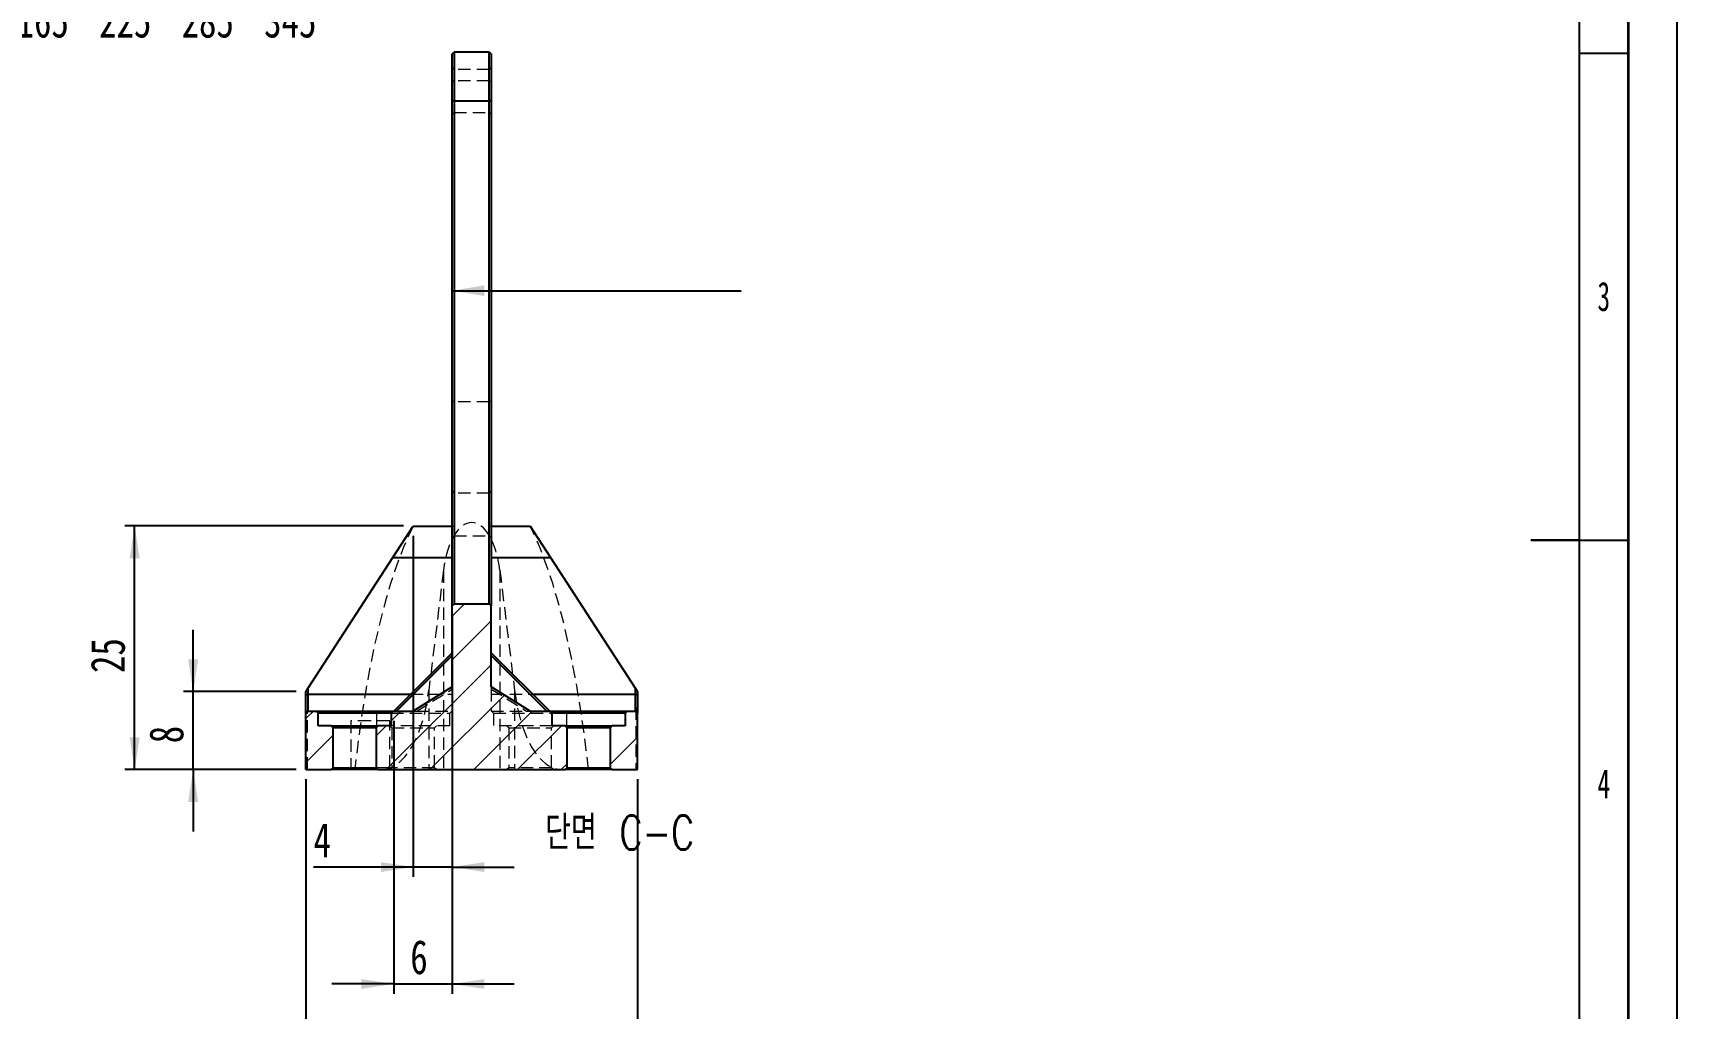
# Model space of a CAD drawing. Header units: millimetres. Extents: x 0 to 420, y 1 to 298.
# Drawn here: x 251.4 to 420, y 101.5 to 201.6 of the extents above; entities that cross this region are included whole.
import ezdxf

# ---------------------------------------------------------------- set-up
doc = ezdxf.new("R2010")
doc.units = ezdxf.units.MM
doc.header["$PDSIZE"] = -1
doc.linetypes.add('HIDDEN', pattern=[1.905, 1.27, -0.635])
for name, color, linetype in [('SLD-0', 179, 'Continuous'), ('레이어10', 30, 'Continuous'), ('절단면', 230, 'Continuous'), ('치수선', 104, 'Continuous')]:
    doc.layers.add(name, color=color, linetype=linetype)
doc.layers.add('도면층1', color=4, linetype='Continuous', lineweight=35)
doc.layers.add('도면층2', color=3, linetype='Continuous', lineweight=25)
doc.styles.add('SLDTEXTSTYLE0', font='TXT', dxfattribs={"width": 0.75})
doc.styles.add('SLDTEXTSTYLE6', font='TXT', dxfattribs={"width": 0.75, "bigfont": 'bigfont'})
doc.styles.add('SLDTEXTSTYLE7', font='TXT', dxfattribs={"width": 0.638186})
doc.dimstyles.new('SLDDIMSTYLE0', dxfattribs={"dimtxt": 3.5, "dimasz": 3.302, "dimexe": 0, "dimexo": 0.0625, "dimgap": 0.875, "dimtad": 1, "dimdec": 3, "dimrnd": 1e-09, "dimzin": 12, "dimdsep": 46, "dimtxsty": 'SLDTEXTSTYLE0', "dimsah": 1, "dimcen": 0.09, "dimadec": 0, "dimazin": 3, "dimtfac": 1, "dimtdec": 3, "dimtofl": 0, "dimtmove": 0, "dimatfit": 3, "dimfxl": 1, "dimfrac": 2, "dimtolj": 1, "dimtzin": 12, "dimarcsym": 0})
doc.dimstyles.new('SLDDIMSTYLE2', dxfattribs={"dimtxt": 3.5, "dimasz": 3.302, "dimexe": 0, "dimexo": 0.0625, "dimgap": 0.875, "dimtad": 1, "dimdec": 3, "dimrnd": 1e-09, "dimzin": 12, "dimdsep": 46, "dimtxsty": 'SLDTEXTSTYLE0', "dimsah": 1, "dimcen": 0.09, "dimadec": 0, "dimazin": 3, "dimtfac": 1, "dimtdec": 3, "dimtmove": 0, "dimatfit": 0, "dimfxl": 1, "dimfrac": 2, "dimtolj": 1, "dimtzin": 12, "dimarcsym": 0})
doc.dimstyles.new('SLDDIMSTYLE4', dxfattribs={"dimtxt": 3.5, "dimasz": 3.302, "dimexe": 0, "dimexo": 0.0625, "dimgap": 0.875, "dimtad": 0, "dimtih": 1, "dimtoh": 1, "dimdec": 3, "dimrnd": 1e-09, "dimzin": 12, "dimdsep": 46, "dimtxsty": 'SLDTEXTSTYLE0', "dimblk1": 'NONE', "dimsah": 1, "dimcen": 0, "dimadec": 0, "dimazin": 3, "dimtfac": 1, "dimtdec": 3, "dimtmove": 0, "dimatfit": 3, "dimldrblk": 'NONE', "dimfxl": 1, "dimfrac": 2, "dimtolj": 1, "dimtzin": 12, "dimarcsym": 0})
doc.dimstyles.new('SLDDIMSTYLE7', dxfattribs={"dimtxt": 0.18, "dimasz": 3.302, "dimexe": 0, "dimexo": 0.0625, "dimgap": 0, "dimtad": 0, "dimtih": 1, "dimtoh": 1, "dimdec": 0, "dimrnd": 1e-09, "dimzin": 0, "dimdsep": 46, "dimtxsty": 'Standard', "dimsah": 1, "dimcen": 0.09, "dimadec": 0, "dimazin": 0, "dimtfac": 3.302, "dimtdec": 0, "dimtofl": 0, "dimtmove": 0, "dimatfit": 3, "dimfxl": 1, "dimfrac": 2, "dimtolj": 1, "dimtzin": 0, "dimarcsym": 0})

# ---------------------------------------------------------------- blocks, each defined once
blk = doc.blocks.new('_D_8')
at = {"layer": 'Defpoints', "color": 0, "transparency": 16777216}
for p in [(230.56, 174.43), (229.37, 170.19)]:
    blk.add_point(p, dxfattribs=at)
at = {"layer": '치수선', "color": 0, "lineweight": -2, "transparency": 16777216}
for p, q in [((240.15, 208.68), (231.45, 177.61)), ((243.45, 208.68), (240.15, 208.68)), ((229.37, 170.19), (230.56, 174.43))]:
    blk.add_line(p, q, dxfattribs=at)
at = {"layer": '치수선', "color": 0, "transparency": 16777216}
blk.add_solid([(230.92, 177.76), (231.98, 177.46), (230.56, 174.43)], dxfattribs=at)
at = {"layer": '치수선', "color": 0, "transparency": 16777216, "insert": (244.33, 216.26), "char_height": 3.5, "attachment_point": 1, "style": 'SLDTEXTSTYLE0'}
blk.add_mtext('\\A1;4 x ∅4.4 Hole \\PTHRU\\PAT 165%%D 225%%D 285%%D 345%%D', dxfattribs=at)
blk = doc.blocks.new('_None')
blk = doc.blocks.new('_D_23')
at = {"layer": '레이어10', "transparency": 16777216}
for p, q in [((279.37, 124.96), (279.37, 90.96)), ((313.37, 124.96), (313.37, 90.96)), ((279.37, 91.96), (313.37, 91.96))]:
    blk.add_line(p, q, dxfattribs=at)
for points in [[(279.37, 91.96), (282.67, 91.45), (282.67, 92.46)], [(313.37, 91.96), (310.06, 92.46), (310.06, 91.45)]]:
    blk.add_solid(points, dxfattribs=at)
at = {"layer": '레이어10', "transparency": 16777216, "insert": (293.78, 96.47), "char_height": 3.5, "attachment_point": 1, "style": 'SLDTEXTSTYLE0'}
blk.add_mtext('34', dxfattribs=at)
blk = doc.blocks.new('_D_24')
at = {"layer": '치수선', "transparency": 16777216}
for p, q in [((290.37, 149.96), (290.37, 114.96)), ((294.37, 141.76), (294.37, 114.96)), ((290.37, 115.96), (280.14, 115.96)), ((294.37, 115.96), (290.37, 115.96)), ((294.37, 115.96), (300.72, 115.96))]:
    blk.add_line(p, q, dxfattribs=at)
for points in [[(290.37, 115.96), (287.06, 116.46), (287.06, 115.45)], [(294.37, 115.96), (297.67, 115.45), (297.67, 116.46)]]:
    blk.add_solid(points, dxfattribs=at)
at = {"layer": '치수선', "transparency": 16777216, "insert": (280.14, 120.47), "char_height": 3.5, "attachment_point": 1, "style": 'SLDTEXTSTYLE0'}
blk.add_mtext('4', dxfattribs=at)
blk = doc.blocks.new('_D_25')
at = {"layer": '치수선', "transparency": 16777216}
for p, q in [((267.8, 133.96), (267.8, 140.31)), ((278.37, 133.96), (266.8, 133.96)), ((267.8, 125.96), (267.8, 133.96)), ((278.37, 125.96), (266.8, 125.96)), ((267.8, 125.96), (267.8, 119.61))]:
    blk.add_line(p, q, dxfattribs=at)
for points in [[(267.8, 133.96), (268.31, 137.26), (267.29, 137.26)], [(267.8, 125.96), (267.29, 122.65), (268.31, 122.65)]]:
    blk.add_solid(points, dxfattribs=at)
at = {"layer": '치수선', "transparency": 16777216, "insert": (263.29, 128.66), "char_height": 3.5, "attachment_point": 1, "rotation": 90, "style": 'SLDTEXTSTYLE0'}
blk.add_mtext('8', dxfattribs=at)
blk = doc.blocks.new('_D_26')
at = {"layer": '치수선', "transparency": 16777216}
for p, q in [((289.37, 150.96), (260.8, 150.96)), ((261.8, 125.96), (261.8, 150.96)), ((278.37, 125.96), (260.8, 125.96))]:
    blk.add_line(p, q, dxfattribs=at)
for points in [[(261.8, 150.96), (261.29, 147.65), (262.31, 147.65)], [(261.8, 125.96), (262.31, 129.26), (261.29, 129.26)]]:
    blk.add_solid(points, dxfattribs=at)
at = {"layer": '치수선', "transparency": 16777216, "insert": (257.29, 135.87), "char_height": 3.5, "attachment_point": 1, "rotation": 90, "style": 'SLDTEXTSTYLE0'}
blk.add_mtext('25', dxfattribs=at)
blk = doc.blocks.new('_D_27')
at = {"layer": '치수선', "transparency": 16777216}
for p, q in [((294.37, 133.22), (294.37, 102.96)), ((288.37, 130.96), (288.37, 102.96)), ((288.37, 103.96), (282.02, 103.96)), ((288.37, 103.96), (294.37, 103.96)), ((294.37, 103.96), (300.72, 103.96))]:
    blk.add_line(p, q, dxfattribs=at)
for points in [[(288.37, 103.96), (285.06, 104.46), (285.06, 103.45)], [(294.37, 103.96), (297.67, 103.45), (297.67, 104.46)]]:
    blk.add_solid(points, dxfattribs=at)
at = {"layer": '치수선', "transparency": 16777216, "insert": (290.07, 108.47), "char_height": 3.5, "attachment_point": 1, "style": 'SLDTEXTSTYLE0'}
blk.add_mtext('6', dxfattribs=at)

msp = doc.modelspace()

# ---------------------------------------------------------------- hatches: boundary and pattern name
at = {"layer": '절단면', "linetype": 'Continuous', "lineweight": 18}
h = msp.add_hatch(dxfattribs=at)
h.set_pattern_fill('ANSI31', color=256, angle=3e-322, style=0)
h.paths.add_polyline_path([(286.76521, 130.45558), (286.56521, 130.25558), (286.56521, 126.15558), (286.76521, 125.95558), (305.96521, 125.95558), (306.16521, 126.15558), (306.16521, 130.25558), (305.96521, 130.45558), (304.61521, 130.45558), (304.61521, 131.75558), (304.41521, 131.95558), (302.36521, 131.95558), (298.36521, 134.45558), (298.36521, 142.75558), (298.16521, 142.95558), (294.56521, 142.95558), (294.36521, 142.75558), (294.36521, 134.45558), (290.36521, 131.95558), (288.31521, 131.95558), (288.11521, 131.75558), (288.11521, 130.45558)], flags=0)
h = msp.add_hatch(dxfattribs=at)
h.set_pattern_fill('ANSI31', color=256, angle=3e-322, style=0)
h.paths.add_polyline_path([(279.36521, 131.75558), (279.36521, 125.95558), (281.96521, 125.95558), (282.16521, 126.15558), (282.16521, 130.25558), (281.96521, 130.45558), (280.61521, 130.45558), (280.61521, 131.75558), (280.41521, 131.95558), (279.56521, 131.95558)], flags=0)
h = msp.add_hatch(dxfattribs=at)
h.set_pattern_fill('ANSI31', color=256, angle=3e-322, style=0)
h.paths.add_polyline_path([(310.56521, 126.15558), (310.76521, 125.95558), (313.36521, 125.95558), (313.36521, 131.75558), (313.16521, 131.95558), (312.31521, 131.95558), (312.11521, 131.75558), (312.11521, 130.45558), (310.76521, 130.45558), (310.56521, 130.25558)], flags=0)

# ---------------------------------------------------------------- linework, layer by layer
at = {"color": 7, "linetype": 'Continuous', "lineweight": 25}
for p, q in [((294.56521, 199.60244), (294.36521, 199.40244)), ((294.36521, 194.61893), (294.36521, 199.40244)), ((298.16521, 199.60244), (294.56521, 199.60244)), ((294.56521, 199.60244), (294.56521, 194.56716)), ((298.36521, 199.40244), (298.16521, 199.60244)), ((298.16521, 194.56716), (298.16521, 199.60244)), ((298.36521, 199.40244), (298.36521, 194.61893)), ((294.56521, 194.56716), (294.36521, 194.61893)), ((294.36521, 142.75558), (294.36521, 194.61893)), ((298.16521, 194.56716), (294.56521, 194.56716)), ((294.56521, 194.56716), (294.56521, 142.95558)), ((298.16521, 194.56716), (298.36521, 194.61893)), ((298.16521, 142.95558), (298.16521, 194.56716)), ((298.36521, 194.61893), (298.36521, 142.75558)), ((288.26522, 147.71014), (290.36521, 150.95558)), ((290.36521, 150.95558), (294.36521, 150.95558)), ((298.36521, 150.95558), (302.36521, 150.95558)), ((302.36521, 150.95558), (304.46521, 147.71014)), ((279.56521, 134.26467), (288.26522, 147.71014)), ((288.26522, 147.71014), (294.36521, 147.71014)), ((298.36521, 147.71014), (304.46521, 147.71014)), ((304.46521, 147.71014), (313.16521, 134.26467)), ((294.36521, 142.75558), (294.56521, 142.95558)), ((294.36521, 134.45558), (294.36521, 142.75558)), ((294.56521, 142.95558), (298.16521, 142.95558)), ((298.16521, 142.95558), (298.36521, 142.75558)), ((298.36521, 134.45558), (298.36521, 142.75558)), ((288.36521, 131.95558), (294.36521, 137.95558)), ((294.36521, 137.67274), (288.64806, 131.95558)), ((298.36521, 137.95558), (304.36521, 131.95558)), ((304.08237, 131.95558), (298.36521, 137.67274)), ((279.36521, 133.95558), (279.56521, 134.26467)), ((279.36521, 133.63392), (279.36521, 133.95558)), ((279.36521, 133.63392), (279.56521, 133.71652)), ((279.36521, 131.75558), (279.36521, 133.63392)), ((279.56521, 134.26467), (279.56521, 133.71652)), ((279.56521, 133.71652), (279.56521, 131.95558)), ((279.56521, 133.71652), (290.12615, 133.71652)), ((294.36521, 134.45558), (290.36521, 131.95558)), ((302.36521, 131.95558), (298.36521, 134.45558)), ((302.60427, 133.71652), (313.16521, 133.71652)), ((313.16521, 133.71652), (313.16521, 134.26467)), ((313.16521, 134.26467), (313.36521, 133.95558)), ((313.16521, 131.95558), (313.16521, 133.71652)), ((313.16521, 133.71652), (313.36521, 133.63392)), ((313.36521, 133.95558), (313.36521, 133.63392)), ((313.36521, 133.63392), (313.36521, 131.75558)), ((279.36521, 131.75558), (279.56521, 131.95558)), ((279.36521, 125.95558), (279.36521, 131.75558)), ((279.56521, 131.95558), (280.41521, 131.95558)), ((280.41521, 131.95558), (280.61521, 131.75558)), ((280.41521, 131.95558), (288.31521, 131.95558)), ((288.11521, 131.75558), (280.61521, 131.75558)), ((280.61521, 130.45558), (280.61521, 131.75558)), ((288.11521, 131.75558), (288.31521, 131.95558)), ((288.11521, 131.75558), (288.11521, 130.45558)), ((288.31521, 131.95558), (290.36521, 131.95558)), ((302.36521, 131.95558), (304.41521, 131.95558)), ((304.41521, 131.95558), (304.61521, 131.75558)), ((304.41521, 131.95558), (312.31521, 131.95558)), ((312.11521, 131.75558), (304.61521, 131.75558)), ((304.61521, 130.45558), (304.61521, 131.75558)), ((312.11521, 131.75558), (312.31521, 131.95558)), ((312.11521, 131.75558), (312.11521, 130.45558)), ((312.31521, 131.95558), (313.16521, 131.95558)), ((313.16521, 131.95558), (313.36521, 131.75558)), ((313.36521, 125.95558), (313.36521, 131.75558)), ((281.96521, 130.45558), (280.61521, 130.45558)), ((281.96521, 130.45558), (282.16521, 130.25558)), ((281.96521, 130.45558), (286.76521, 130.45558)), ((286.56521, 130.25558), (282.16521, 130.25558)), ((282.16521, 126.15558), (282.16521, 130.25558)), ((286.56521, 130.25558), (286.76521, 130.45558)), ((286.56521, 130.25558), (286.56521, 126.15558)), ((288.11521, 130.45558), (286.76521, 130.45558)), ((305.96521, 130.45558), (304.61521, 130.45558)), ((305.96521, 130.45558), (306.16521, 130.25558)), ((305.96521, 130.45558), (310.76521, 130.45558)), ((310.56521, 130.25558), (306.16521, 130.25558)), ((306.16521, 126.15558), (306.16521, 130.25558)), ((310.56521, 130.25558), (310.76521, 130.45558)), ((310.56521, 130.25558), (310.56521, 126.15558)), ((312.11521, 130.45558), (310.76521, 130.45558)), ((279.36521, 125.95558), (281.96521, 125.95558)), ((282.16521, 126.15558), (281.96521, 125.95558)), ((286.76521, 125.95558), (281.96521, 125.95558)), ((282.16521, 126.15558), (286.56521, 126.15558)), ((286.76521, 125.95558), (286.56521, 126.15558)), ((286.76521, 125.95558), (305.96521, 125.95558)), ((306.16521, 126.15558), (305.96521, 125.95558)), ((310.76521, 125.95558), (305.96521, 125.95558)), ((306.16521, 126.15558), (310.56521, 126.15558)), ((310.76521, 125.95558), (310.56521, 126.15558)), ((310.76521, 125.95558), (313.36521, 125.95558))]:
    msp.add_line(p, q, dxfattribs=at)
at = {"color": 7, "linetype": 'HIDDEN', "lineweight": 18}
for p, q in [((294.56521, 197.80244), (294.36521, 198.00244)), ((298.16521, 197.80244), (294.56521, 197.80244)), ((298.36521, 198.00244), (298.16521, 197.80244)), ((294.56521, 196.63771), (294.36521, 196.58595)), ((298.16521, 196.63771), (294.56521, 196.63771)), ((298.16521, 196.63771), (298.36521, 196.58595)), ((294.36521, 193.20244), (294.56521, 193.40244)), ((294.56521, 193.40244), (298.16521, 193.40244)), ((298.16521, 193.40244), (298.36521, 193.20244)), ((294.56521, 163.71762), (294.36521, 163.80022)), ((298.16521, 163.71762), (294.56521, 163.71762)), ((298.16521, 163.71762), (298.36521, 163.80022)), ((294.56521, 154.33578), (294.36521, 154.53578)), ((298.16521, 154.33578), (294.56521, 154.33578)), ((298.36521, 154.53578), (298.16521, 154.33578)), ((294.36521, 150.95558), (294.56521, 150.95558)), ((298.16521, 150.95558), (298.36521, 150.95558)), ((294.36521, 149.73578), (294.56521, 149.93578)), ((294.56521, 149.93578), (298.16521, 149.93578)), ((298.16521, 149.93578), (298.36521, 149.73578)), ((293.46744, 146.41048), (291.97481, 134.12722)), ((293.46744, 146.41048), (293.46744, 125.95558)), ((299.26299, 146.41048), (300.75562, 134.12722)), ((299.26299, 146.41048), (299.26299, 125.95558)), ((290.12615, 133.71652), (294.36521, 133.71652)), ((290.74257, 131.95558), (294.36521, 134.21973)), ((291.97481, 134.12722), (291.97481, 125.95558)), ((294.36521, 134.21973), (294.36521, 134.45558)), ((294.36521, 131.95558), (294.36521, 134.21973)), ((298.36521, 134.45558), (298.36521, 134.21973)), ((298.36521, 134.21973), (301.98785, 131.95558)), ((298.36521, 134.21973), (298.36521, 131.95558)), ((298.36521, 133.71652), (302.60427, 133.71652)), ((300.75562, 134.12722), (300.75562, 125.95558)), ((286.41521, 131.95558), (286.61521, 131.75558)), ((286.61521, 131.75558), (286.61521, 130.45558)), ((288.11521, 131.75558), (294.11521, 131.75558)), ((290.36521, 131.95558), (290.74257, 131.95558)), ((290.74257, 131.95558), (294.36521, 131.95558)), ((294.11521, 131.75558), (294.31521, 131.95558)), ((294.11521, 130.45558), (294.11521, 131.75558)), ((298.36521, 131.95558), (301.98785, 131.95558)), ((298.41521, 131.95558), (298.61521, 131.75558)), ((298.61521, 131.75558), (304.61521, 131.75558)), ((298.61521, 131.75558), (298.61521, 130.45558)), ((301.98785, 131.95558), (302.36521, 131.95558)), ((306.11521, 131.75558), (306.31521, 131.95558)), ((306.11521, 130.45558), (306.11521, 131.75558)), ((285.97291, 130.95558), (283.97291, 130.95558)), ((283.97291, 130.95558), (283.97291, 126.15558)), ((287.97291, 130.95558), (285.97291, 130.95558)), ((287.96521, 130.45558), (288.16521, 130.25558)), ((287.97291, 126.15558), (287.97291, 130.95558)), ((290.36521, 130.45558), (288.11521, 130.45558)), ((288.16521, 130.25558), (292.56521, 130.25558)), ((288.16521, 130.25558), (288.16521, 126.15558)), ((294.11521, 130.45558), (290.36521, 130.45558)), ((292.56521, 130.25558), (292.76521, 130.45558)), ((292.56521, 126.15558), (292.56521, 130.25558)), ((302.36521, 130.45558), (298.61521, 130.45558)), ((299.96521, 130.45558), (300.16521, 130.25558)), ((300.16521, 130.25558), (304.56521, 130.25558)), ((300.16521, 130.25558), (300.16521, 126.15558)), ((304.61521, 130.45558), (302.36521, 130.45558)), ((304.56521, 130.25558), (304.76521, 130.45558)), ((304.56521, 126.15558), (304.56521, 130.25558)), ((283.97291, 126.15558), (283.77291, 125.95558)), ((287.97291, 126.15558), (286.56521, 126.15558)), ((288.16521, 126.15558), (287.96521, 125.95558)), ((288.17291, 125.95558), (287.97291, 126.15558)), ((292.56521, 126.15558), (288.16521, 126.15558)), ((292.76521, 125.95558), (292.56521, 126.15558)), ((300.16521, 126.15558), (299.96521, 125.95558)), ((304.56521, 126.15558), (300.16521, 126.15558)), ((304.76521, 125.95558), (304.56521, 126.15558))]:
    msp.add_line(p, q, dxfattribs=at)
for centre, major_axis, ratio, start_param, end_param in [((296.36521, 106.45004), (0, 50.15383), 0.259484268, 0.479163838, 1.171343473), ((296.36521, 144.69836), (0, 6.6151), 0.453507937, 4.974188368, 7.592182246), ((296.36521, 106.45004), (0, 50.15383), 0.259484268, 5.111841834, 5.80402156), ((287.14518, 136.98075), (0, 11.02517), 0.453507937, 3.141592654, 4.450589593), ((305.58525, 136.98075), (0, 11.02517), 0.453507937, 1.832595715, 3.141592654)]:
    msp.add_ellipse(centre, major_axis=major_axis, ratio=ratio, start_param=start_param, end_param=end_param, dxfattribs=at)
for points, knots in [([(279.53077, 125.95558), (279.5323, 126.63301), (279.53542, 128.00942), (279.53981, 130.06885), (279.54405, 132.15196), (279.5467, 133.53602), (279.54804, 134.23814)], [0, 0, 0, 0, 0.246099419, 0.500026741, 0.7463683965, 1, 1, 1, 1]), ([(313.18238, 134.23814), (313.18373, 133.53603), (313.18638, 132.15197), (313.19062, 130.06888), (313.195, 128.00943), (313.19812, 126.63303), (313.19966, 125.95558)], [0, 0, 0, 0, 0.253625763, 0.499973259, 0.753895393, 1, 1, 1, 1])]:
    msp.add_open_spline(points, degree=3, knots=knots, dxfattribs=at)
at = {"layer": 'SLD-0', "color": 7}
msp.add_line((420, 1), (420, 298), dxfattribs=at)
at = {"layer": '도면층1', "color": 7}
msp.add_line((415, 6), (415, 293), dxfattribs=at)
at = {"layer": '도면층2', "color": 7}
for p, q in [((410, 11), (410, 288)), ((410, 199.5), (415, 199.5)), ((410, 149.5), (405, 149.5)), ((405, 149.5), (415, 149.5)), ((410, 11), (410, 149.5)), ((410, 149.5), (415, 149.5))]:
    msp.add_line(p, q, dxfattribs=at)

# ---------------------------------------------------------------- texts
at = {"layer": '도면층2', "color": 7, "char_height": 3, "attachment_point": 2, "style": 'SLDTEXTSTYLE7'}
for s, insert in [('3', (412.47838, 176.0237)), ('4', (412.47838, 125.9922))]:
    msp.add_mtext(s, dxfattribs=dict(at, insert=insert))
at = {"layer": '절단면', "insert": (311.53282, 121.24322), "char_height": 3.5, "attachment_point": 2, "style": 'SLDTEXTSTYLE6'}
msp.add_mtext('단면 C-C', dxfattribs=at)

# ---------------------------------------------------------------- dimensions: what is measured, and where the dimension line sits
at = {"layer": '레이어10'}
dim = msp.add_linear_dim(base=(313.36521, 91.95531), p1=(279.36521, 125.95558), p2=(313.36521, 125.95558), dimstyle='SLDDIMSTYLE0', dxfattribs=at)
dim.commit()
dim.dimension.update_dxf_attribs({"geometry": '_D_23', "text_midpoint": (296.36521, 91.95531), "dimtype": 160})
at = {"layer": '치수선'}
dim = msp.add_diameter_dim_2p(p1=(229.36834, 170.19025), p2=(230.55505, 174.4272), text='4 x <> Hole \\PTHRU\\PAT 165%%D 225%%D 285%%D 345%%D', dimstyle='SLDDIMSTYLE4', dxfattribs=at)
dim.commit()
dim.dimension.update_dxf_attribs({"geometry": '_D_8', "text_midpoint": (270.57581, 208.68026), "dimtype": 163})
for base, p2, dimstyle, picture, middle in [((261.80193, 150.95558), (290.36521, 150.95558), 'SLDDIMSTYLE0', '_D_26', (261.80193, 138.45558)), ((267.80193, 133.95558), (279.36521, 133.95558), 'SLDDIMSTYLE2', '_D_25', (267.80193, 129.95558))]:
    dim = msp.add_linear_dim(base=base, p1=(279.36521, 125.95558), p2=p2, angle=90, dimstyle=dimstyle, dxfattribs=at)
    dim.commit()
    dim.dimension.update_dxf_attribs({"geometry": picture, "text_midpoint": middle, "dimtype": 160})
for base, p1, p2, picture, middle in [((290.36521, 115.9554), (294.36521, 142.75558), (290.36521, 150.95558), '_D_24', (281.4291, 115.9554)), ((294.36521, 103.9554), (288.36521, 131.95558), (294.36521, 134.21973), '_D_27', (291.36521, 103.9554))]:
    dim = msp.add_linear_dim(base=base, p1=p1, p2=p2, dimstyle='SLDDIMSTYLE2', dxfattribs=at)
    dim.commit()
    dim.dimension.update_dxf_attribs({"geometry": picture, "text_midpoint": middle, "dimtype": 160})

# ---------------------------------------------------------------- leaders
msp.add_leader([(294.36521, 175.10798), (324.02196, 175.10798)], dimstyle='SLDDIMSTYLE7', dxfattribs=at)

doc.saveas('drawing.dxf')
